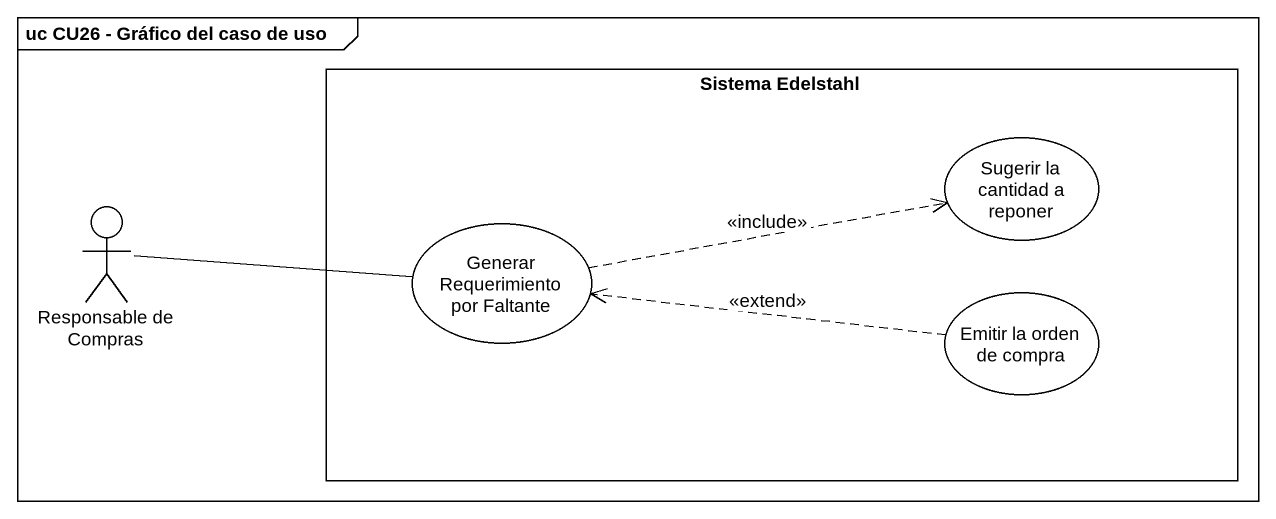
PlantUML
@startuml
mainframe uc CU26 - Gráfico del caso de uso
rectangle "Sistema Edelstahl" as Sistema_Edelstahl {
  usecase "Sugerir la cantidad a reponer" as Sugerir_la_cantidad_a
  usecase "Generar Requerimiento por Faltante" as Generar_Requerimiento_por
  usecase "Emitir la orden de compra" as Emitir_la_orden_de_compra
}
actor "Responsable de Compras" as Responsable_de_Compras
Responsable_de_Compras -right- Generar_Requerimiento_por
Generar_Requerimiento_por .right.> Sugerir_la_cantidad_a : <<include>>
Emitir_la_orden_de_compra .left.> Generar_Requerimiento_por : <<extend>>
@enduml
